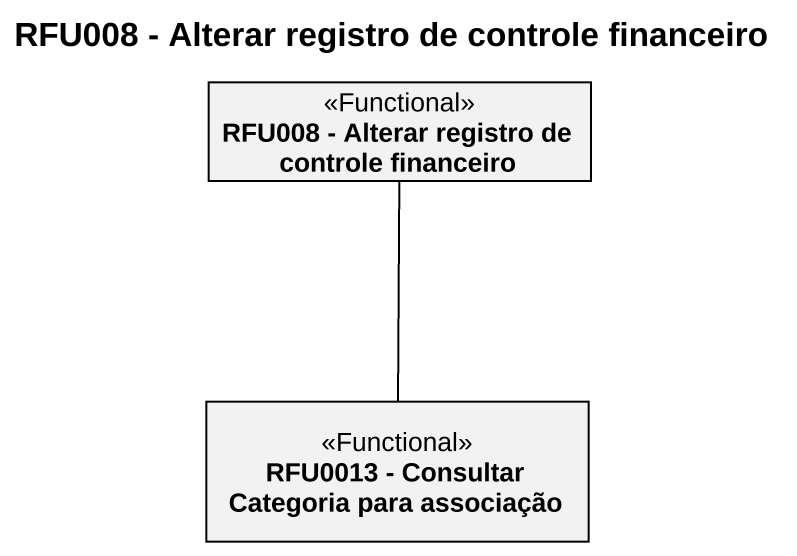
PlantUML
@startuml
title RFU008 - Alterar registro de controle financeiro
hide circle
hide empty members
class "RFU008 - Alterar registro de controle financeiro" as RFU008_Alterar_registro_de <<Functional>>
class "RFU0013 - Consultar Categoria para associação" as RFU0013_Consultar_Categoria <<Functional>>
RFU0013_Consultar_Categoria -up- RFU008_Alterar_registro_de
@enduml
